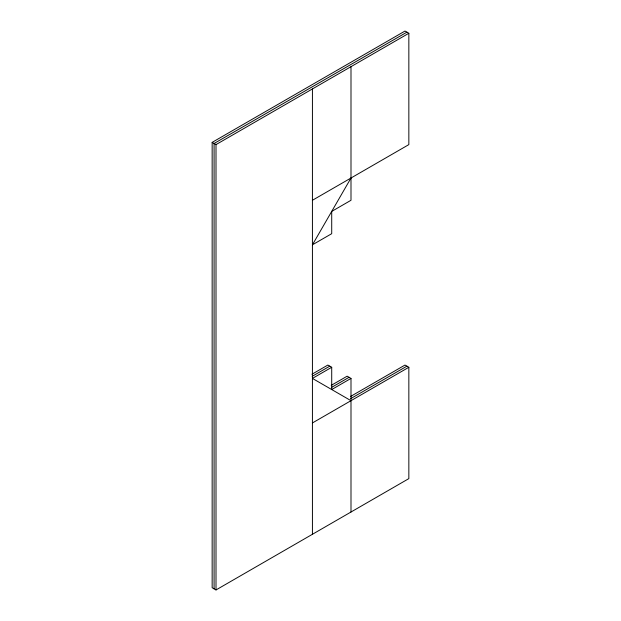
<?xml version="1.0" encoding="UTF-8"?>
<svg xmlns="http://www.w3.org/2000/svg" width="621" height="621" viewBox="0 0 621 621"><rect width="100%" height="100%" fill="white"/><g stroke="black" fill="none" stroke-linecap="round" stroke-linejoin="round"><path stroke-width="0.93" d="M350.997 178.01L312.425 244.814L331.715 233.682L331.715 211.412L350.997 200.28L350.997 66.68M350.492 396.516L404.993 365.055L408.843 367.283L408.843 478.62L216.007 589.95L212.157 587.722L212.157 142.38L404.993 31.05L408.843 33.278L408.843 144.615L312.425 200.28M406.918 32.16L214.082 143.498L214.082 588.84M212.157 142.38L216.007 144.608L408.843 33.278M311.928 374.253L327.857 365.055L331.715 367.283L331.715 389.546L350.997 378.414L350.997 512.014M312.177 376.334L329.782 366.165M331.715 367.283L312.425 378.414L350.997 400.685M331.21 385.385L347.139 376.186L350.997 378.414M331.459 387.465L349.064 377.304M350.741 398.597L406.918 366.165M312.425 422.948L408.843 367.283M312.425 88.943L312.425 534.285M216.007 144.608L216.007 589.95"/></g></svg>
